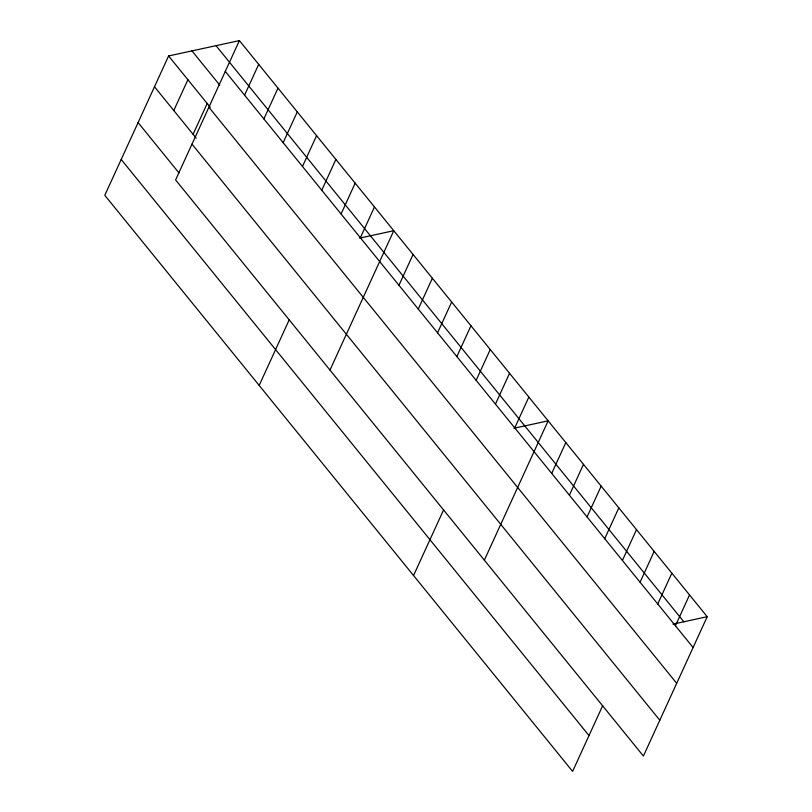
<?xml version="1.0" encoding="UTF-8"?>
<svg xmlns="http://www.w3.org/2000/svg" width="812" height="812" viewBox="0 0 812 812"><rect width="100%" height="100%" fill="white"/><g stroke="black" fill="none" stroke-linecap="round" stroke-linejoin="round"><path stroke-width="1.22" d="M239.398 40.6L175.595 179.939L643.408 756.043L707.201 616.704L239.398 40.6L168.591 55.957L104.799 195.296L572.602 771.4L602.727 705.598M173.788 110.523L187.897 79.718M193.083 134.295L207.192 103.479M244.585 95.177L258.693 64.361M263.88 118.938L277.988 88.132M283.175 142.699L297.283 111.894M302.48 166.47L316.578 135.655M321.775 190.231L335.884 159.426M259.18 385.406L289.305 319.613M341.07 213.992L355.179 183.187M360.366 237.764L374.474 206.948M329.976 370.059L393.769 230.709L359.574 238.129M398.956 285.286L413.064 254.481M418.261 309.057L432.36 278.242M437.556 332.818L451.665 302.003M456.851 356.58L470.96 325.774M476.147 380.351L490.255 349.536M413.552 575.525L443.677 509.723M495.442 404.112L509.55 373.297M514.747 427.873L528.845 397.068M484.348 560.168L548.151 420.829L513.955 428.249M551.713 473.406L565.822 442.591M569.385 495.168L583.493 464.352M587.056 516.929L601.164 486.124M604.727 538.691L618.835 507.886M622.398 560.463L636.506 529.647M640.079 582.224L654.178 551.409M657.75 603.986L671.859 573.181M675.422 625.747L689.53 594.942M673.006 624.123L707.201 616.704M216.033 45.665L683.836 621.769M225.289 71.405L693.093 647.519M191.957 50.892L219.747 85.108M168.591 55.957L210.278 107.285M208.887 107.225L676.701 683.328M154.493 86.762L196.169 138.091M191.997 144.13L659.801 720.234M138.091 122.582L179.005 172.956M121.201 159.477L589.004 735.581"/></g></svg>
